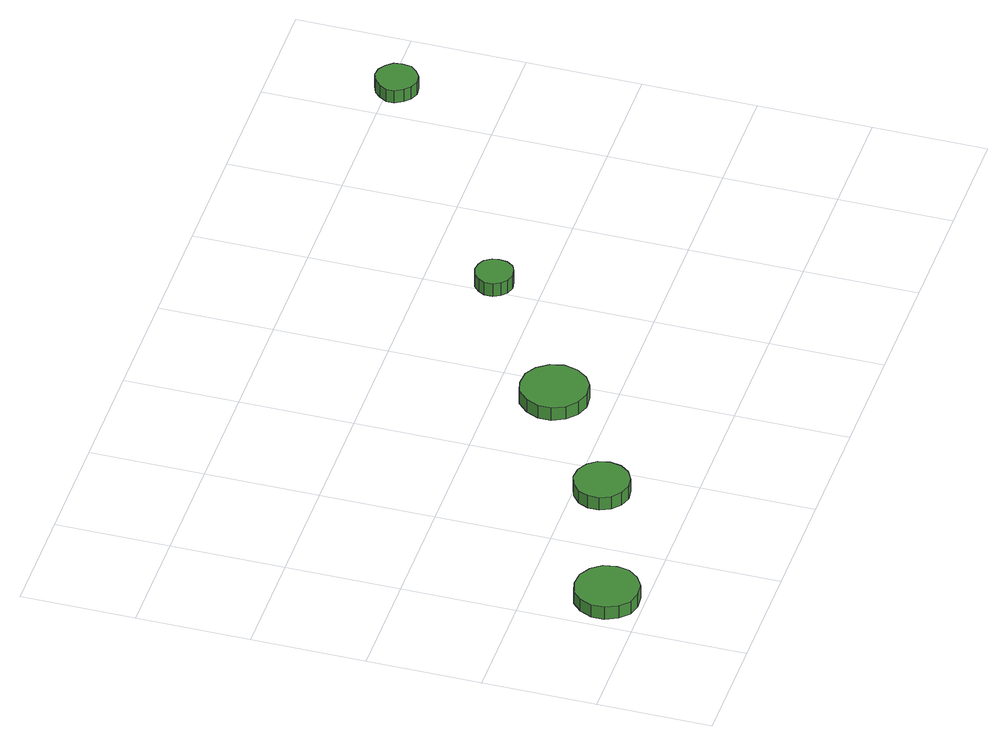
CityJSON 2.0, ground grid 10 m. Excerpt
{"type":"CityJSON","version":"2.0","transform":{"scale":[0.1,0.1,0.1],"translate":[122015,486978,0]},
"CityObjects":{
"tree1":{"type":"SolitaryVegetationObject","attributes":{"function":"something"},"geometry":[{"type":"MultiSurface","lod":"1","boundaries":[[[0,1,2,3,4,5,6,7,8,9,10,11,12,13,14]],[[15,16,17,18,19,20,21,22,23,24,25,26,27,28,29]],[[0,29,28,1]],[[1,28,27,2]],[[2,27,26,3]],[[3,26,25,4]],[[4,25,24,5]],[[5,24,23,6]],[[6,23,22,7]],[[7,22,21,8]],[[8,21,20,9]],[[9,20,19,10]],[[10,19,18,11]],[[11,18,17,12]],[[12,17,16,13]],[[13,16,15,14]],[[14,15,29,0]]]}]},
"tree2":{"type":"SolitaryVegetationObject","attributes":{"function":"something"},"geometry":[{"type":"MultiSurface","lod":"1","boundaries":[[[30,31,32,33,34,35,36,37,38,39,40,41,42,43,44]],[[45,46,47,48,49,50,51,52,53,54,55,56,57,58,59]],[[30,59,58,31]],[[31,58,57,32]],[[32,57,56,33]],[[33,56,55,34]],[[34,55,54,35]],[[35,54,53,36]],[[36,53,52,37]],[[37,52,51,38]],[[38,51,50,39]],[[39,50,49,40]],[[40,49,48,41]],[[41,48,47,42]],[[42,47,46,43]],[[43,46,45,44]],[[44,45,59,30]]]}]},
"tree3":{"type":"SolitaryVegetationObject","attributes":{"function":"something"},"geometry":[{"type":"MultiSurface","lod":"1","boundaries":[[[60,61,62,63,64,65,66,67,68,69,70,71,72,73,74]],[[75,76,77,78,79,80,81,82,83,84,85,86,87,88,89]],[[60,89,88,61]],[[61,88,87,62]],[[62,87,86,63]],[[63,86,85,64]],[[64,85,84,65]],[[65,84,83,66]],[[66,83,82,67]],[[67,82,81,68]],[[68,81,80,69]],[[69,80,79,70]],[[70,79,78,71]],[[71,78,77,72]],[[72,77,76,73]],[[73,76,75,74]],[[74,75,89,60]]]}]},
"tree4":{"type":"SolitaryVegetationObject","attributes":{"function":"something"},"geometry":[{"type":"MultiSurface","lod":"1","boundaries":[[[90,91,92,93,94,95,96,97,98,99,100,101,102,103,104]],[[105,106,107,108,109,110,111,112,113,114,115,116,117,118,119]],[[90,119,118,91]],[[91,118,117,92]],[[92,117,116,93]],[[93,116,115,94]],[[94,115,114,95]],[[95,114,113,96]],[[96,113,112,97]],[[97,112,111,98]],[[98,111,110,99]],[[99,110,109,100]],[[100,109,108,101]],[[101,108,107,102]],[[102,107,106,103]],[[103,106,105,104]],[[104,105,119,90]]]}]},
"tree5":{"type":"SolitaryVegetationObject","attributes":{"function":"something"},"geometry":[{"type":"MultiSurface","lod":"1","boundaries":[[[120,121,122,123,124,125,126,127,128,129,130,131,132,133,134]],[[135,136,137,138,139,140,141,142,143,144,145,146,147,148,149]],[[120,149,148,121]],[[121,148,147,122]],[[122,147,146,123]],[[123,146,145,124]],[[124,145,144,125]],[[125,144,143,126]],[[126,143,142,127]],[[127,142,141,128]],[[128,141,140,129]],[[129,140,139,130]],[[130,139,138,131]],[[131,138,137,132]],[[132,137,136,133]],[[133,136,135,134]],[[134,135,149,120]]]}]}
},
"vertices":[
[63,31,21],[61,43,21],[54,52,21],[44,58,21],[32,59,21],[21,56,21],[13,48,21],[8,37,21],[8,26,21],[13,15,21],[21,7,21],[32,4,21],[44,5,21],[54,11,21],[61,20,21],[61,20,8],[54,11,8],[44,5,8],[32,4,8],[21,7,8],[13,15,8],[8,26,8],[8,37,8],[13,48,8],[21,56,8],[32,59,8],[44,58,8],[54,52,8],[61,43,8],[63,31,8],
[193,76,22],[191,86,22],[185,94,22],[176,99,22],[166,100,22],[157,97,22],[149,90,22],[145,81,22],[145,71,22],[149,62,22],[157,55,22],[166,52,22],[176,53,22],[185,58,22],[191,66,22],[191,66,9],[185,58,9],[176,53,9],[166,52,9],[157,55,9],[149,62,9],[145,71,9],[145,81,9],[149,90,9],[157,97,9],[166,100,9],[176,99,9],[185,94,9],[191,86,9],[193,76,9],
[308,150,20],[305,162,20],[298,172,20],[288,178,20],[275,179,20],[264,176,20],[255,167,20],[250,156,20],[250,144,20],[255,133,20],[264,125,20],[275,121,20],[288,122,20],[298,128,20],[305,138,20],[305,138,7],[298,128,7],[288,122,7],[275,121,7],[264,125,7],[255,133,7],[250,144,7],[250,156,7],[255,167,7],[264,176,7],[275,179,7],[288,178,7],[298,172,7],[305,162,7],[308,150,7],
[427,242,20],[426,248,20],[422,254,20],[416,257,20],[409,258,20],[402,256,20],[397,251,20],[394,245,20],[394,238,20],[397,232,20],[402,227,20],[409,225,20],[416,226,20],[422,229,20],[426,235,20],[426,235,7],[422,229,7],[416,226,7],[409,225,7],[402,227,7],[397,232,7],[394,238,7],[394,245,7],[397,251,7],[402,256,7],[409,258,7],[416,257,7],[422,254,7],[426,248,7],[427,242,7],
[654,394,19],[653,401,19],[648,407,19],[642,411,19],[634,412,19],[627,409,19],[622,404,19],[618,397,19],[618,390,19],[622,383,19],[627,378,19],[634,375,19],[642,376,19],[648,380,19],[653,386,19],[653,386,6],[648,380,6],[642,376,6],[634,375,6],[627,378,6],[622,383,6],[618,390,6],[618,397,6],[622,404,6],[627,409,6],[634,412,6],[642,411,6],[648,407,6],[653,401,6],[654,394,6]
]}
